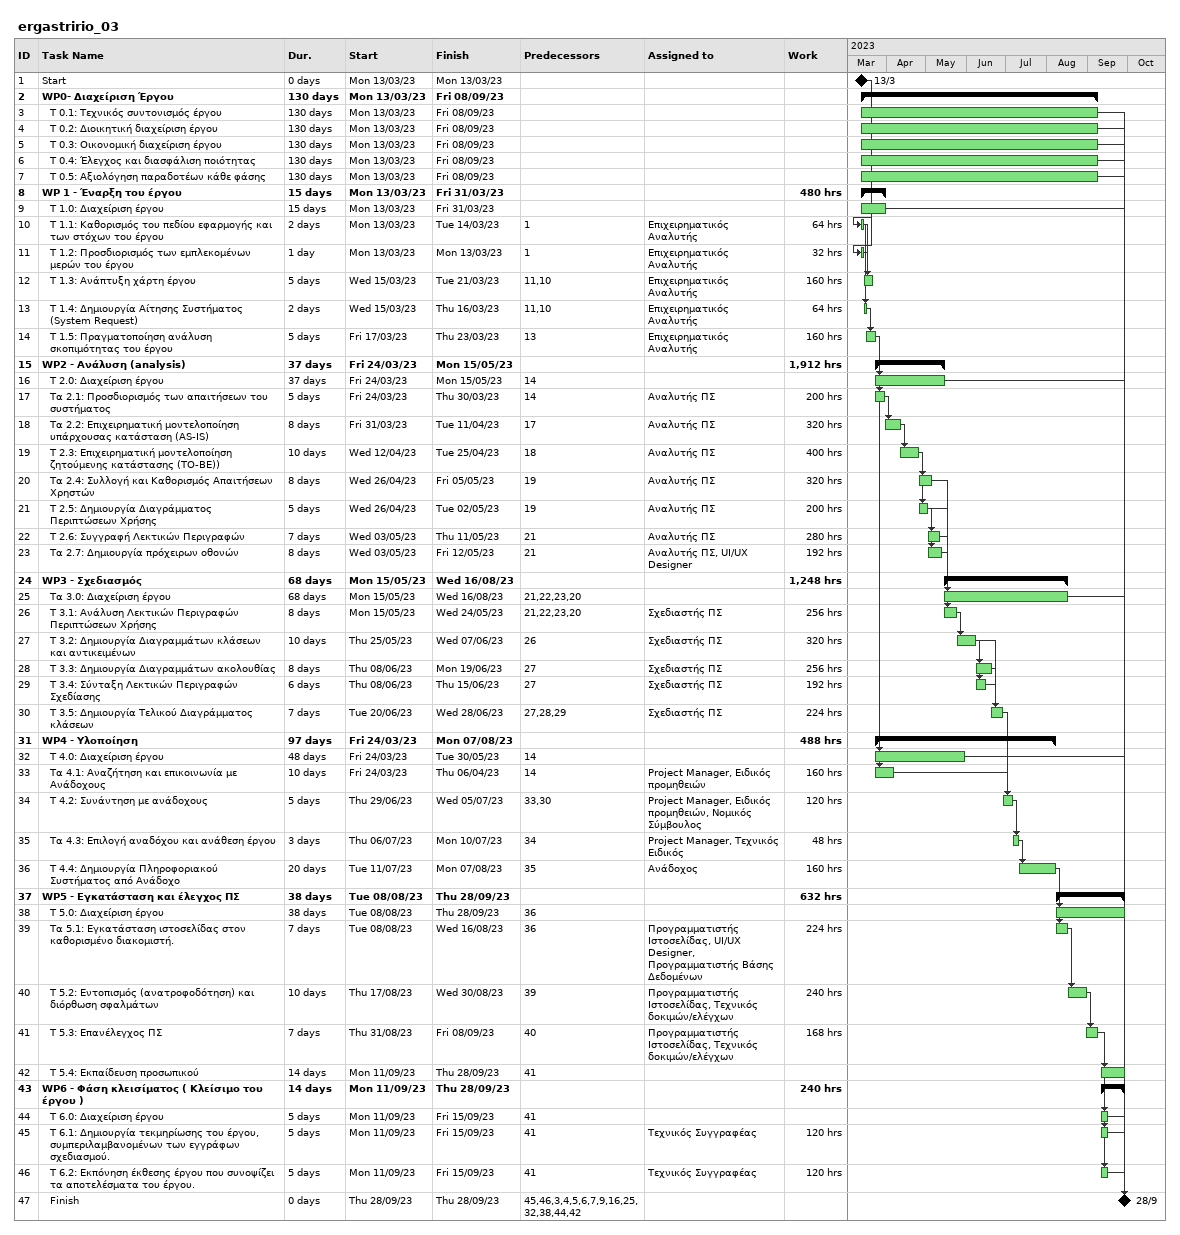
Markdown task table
ergastririo_03

| ID | Level | Task | Duration | Start | Finish | Predecessors | Resources | Work (h) |
|---|---|---|---|---|---|---|---|---|
| 1 | 1 | Start | 0d | 2023-03-13 | 2023-03-13 |  |  |  |
| 2 | 1 | **WP0- Διαχείριση Έργου** | 130d | 2023-03-13 | 2023-09-08 |  |  |  |
| 3 | 2 | Τ 0.1: Τεχνικός συντονισμός έργου | 130d | 2023-03-13 | 2023-09-08 |  |  |  |
| 4 | 2 | Τ 0.2: Διοικητική διαχείριση έργου | 130d | 2023-03-13 | 2023-09-08 |  |  |  |
| 5 | 2 | Τ 0.3: Οικονομική διαχείριση έργου | 130d | 2023-03-13 | 2023-09-08 |  |  |  |
| 6 | 2 | Τ 0.4: Έλεγχος και διασφάλιση ποιότητας | 130d | 2023-03-13 | 2023-09-08 |  |  |  |
| 7 | 2 | Τ 0.5: Αξιολόγηση παραδοτέων κάθε φάσης | 130d | 2023-03-13 | 2023-09-08 |  |  |  |
| 8 | 1 | **WP 1 - Έναρξη του έργου** | 15d | 2023-03-13 | 2023-03-31 |  |  | 480 |
| 9 | 2 | Τ 1.0: Διαχείριση έργου | 15d | 2023-03-13 | 2023-03-31 |  |  |  |
| 10 | 2 | T 1.1: Καθορισμός του πεδίου εφαρμογής και των στόχων του έργου | 2d | 2023-03-13 | 2023-03-14 | 1 | Επιχειρηματικός Αναλυτής | 64 |
| 11 | 2 | T 1.2: Προσδιορισμός των εμπλεκομένων μερών του έργου | 1d | 2023-03-13 | 2023-03-13 | 1 | Επιχειρηματικός Αναλυτής | 32 |
| 12 | 2 | T 1.3: Ανάπτυξη χάρτη έργου | 5d | 2023-03-15 | 2023-03-21 | 11, 10 | Επιχειρηματικός Αναλυτής | 160 |
| 13 | 2 | Τ 1.4: Δημιουργία Αίτησης Συστήματος (System Request) | 2d | 2023-03-15 | 2023-03-16 | 11, 10 | Επιχειρηματικός Αναλυτής | 64 |
| 14 | 2 | Τ 1.5: Πραγματοποίηση ανάλυση σκοπιμότητας του έργου | 5d | 2023-03-17 | 2023-03-23 | 13 | Επιχειρηματικός Αναλυτής | 160 |
| 15 | 1 | **WP2 - Ανάλυση (analysis)** | 37d | 2023-03-24 | 2023-05-15 |  |  | 1912 |
| 16 | 2 | Τ 2.0: Διαχείριση έργου | 37d | 2023-03-24 | 2023-05-15 | 14 |  |  |
| 17 | 2 | Τα 2.1: Προσδιορισμός των απαιτήσεων του συστήματος | 5d | 2023-03-24 | 2023-03-30 | 14 | Αναλυτής ΠΣ | 200 |
| 18 | 2 | Τα 2.2: Επιχειρηματική μοντελοποίηση υπάρχουσας κατάσταση (ΑS-IS) | 8d | 2023-03-31 | 2023-04-11 | 17 | Αναλυτής ΠΣ | 320 |
| 19 | 2 | Τ 2.3: Επιχειρηματική μοντελοποίηση ζητούμενης κατάστασης (ΤΟ-ΒΕ)) | 10d | 2023-04-12 | 2023-04-25 | 18 | Αναλυτής ΠΣ | 400 |
| 20 | 2 | Τα 2.4: Συλλογή και Καθορισμός Απαιτήσεων Χρηστών | 8d | 2023-04-26 | 2023-05-05 | 19 | Αναλυτής ΠΣ | 320 |
| 21 | 2 | Τ 2.5: Δημιουργία Διαγράμματος Περιπτώσεων Χρήσης | 5d | 2023-04-26 | 2023-05-02 | 19 | Αναλυτής ΠΣ | 200 |
| 22 | 2 | Τ 2.6: Συγγραφή Λεκτικών Περιγραφών | 7d | 2023-05-03 | 2023-05-11 | 21 | Αναλυτής ΠΣ | 280 |
| 23 | 2 | Τα 2.7: Δημιουργία πρόχειρων οθονών | 8d | 2023-05-03 | 2023-05-12 | 21 | Αναλυτής ΠΣ, UI/UX Designer | 192 |
| 24 | 1 | **WP3 - Σχεδιασμός** | 68d | 2023-05-15 | 2023-08-16 |  |  | 1248 |
| 25 | 2 | Τα 3.0: Διαχείριση έργου | 68d | 2023-05-15 | 2023-08-16 | 21, 22, 23, 20 |  |  |
| 26 | 2 | Τ 3.1: Ανάλυση Λεκτικών Περιγραφών Περιπτώσεων Χρήσης | 8d | 2023-05-15 | 2023-05-24 | 21, 22, 23, 20 | Σχεδιαστής ΠΣ | 256 |
| 27 | 2 | Τ 3.2: Δημιουργία Διαγραμμάτων κλάσεων και αντικειμένων | 10d | 2023-05-25 | 2023-06-07 | 26 | Σχεδιαστής ΠΣ | 320 |
| 28 | 2 | Τ 3.3: Δημιουργία Διαγραμμάτων ακολουθίας | 8d | 2023-06-08 | 2023-06-19 | 27 | Σχεδιαστής ΠΣ | 256 |
| 29 | 2 | Τ 3.4: Σύνταξη Λεκτικών Περιγραφών Σχεδίασης | 6d | 2023-06-08 | 2023-06-15 | 27 | Σχεδιαστής ΠΣ | 192 |
| 30 | 2 | Τ 3.5: Δημιουργία Τελικού Διαγράμματος κλάσεων | 7d | 2023-06-20 | 2023-06-28 | 27, 28, 29 | Σχεδιαστής ΠΣ | 224 |
| 31 | 1 | **WP4 - Υλοποίηση** | 97d | 2023-03-24 | 2023-08-07 |  |  | 488 |
| 32 | 2 | Τ 4.0: Διαχείριση έργου | 48d | 2023-03-24 | 2023-05-30 | 14 |  |  |
| 33 | 2 | Τα 4.1: Αναζήτηση και επικοινωνία με Ανάδοχους | 10d | 2023-03-24 | 2023-04-06 | 14 | Project Manager, Ειδικός προμηθειών | 160 |
| 34 | 2 | Τ 4.2: Συνάντηση με ανάδοχους | 5d | 2023-06-29 | 2023-07-05 | 33, 30 | Project Manager, Ειδικός προμηθειών, Νομικός Σύμβουλος | 120 |
| 35 | 2 | Τα 4.3: Επιλογή αναδόχου και ανάθεση έργου | 3d | 2023-07-06 | 2023-07-10 | 34 | Project Manager, Τεχνικός Ειδικός | 48 |
| 36 | 2 | Τ 4.4: Δημιουργία Πληροφοριακού Συστήματος από Ανάδοχο | 20d | 2023-07-11 | 2023-08-07 | 35 | Ανάδοχος | 160 |
| 37 | 1 | **WP5 - Εγκατάσταση και έλεγχος ΠΣ** | 38d | 2023-08-08 | 2023-09-28 |  |  | 632 |
| 38 | 2 | Τ 5.0: Διαχείριση έργου | 38d | 2023-08-08 | 2023-09-28 | 36 |  |  |
| 39 | 2 | Τα 5.1: Εγκατάσταση ιστοσελίδας στον καθορισμένο διακομιστή. | 7d | 2023-08-08 | 2023-08-16 | 36 | Προγραμματιστής Ιστοσελίδας, UI/UX Designer, Προγραμματιστής Βάσης Δεδομένων | 224 |
| 40 | 2 | Τ 5.2: Εντοπισμός (ανατροφοδότηση) και διόρθωση σφαλμάτων | 10d | 2023-08-17 | 2023-08-30 | 39 | Προγραμματιστής Ιστοσελίδας, Τεχνικός δοκιμών/ελέγχων | 240 |
| 41 | 2 | Τ 5.3: Επανέλεγχος ΠΣ | 7d | 2023-08-31 | 2023-09-08 | 40 | Προγραμματιστής Ιστοσελίδας, Τεχνικός δοκιμών/ελέγχων | 168 |
| 42 | 2 | Τ 5.4: Εκπαίδευση προσωπικού | 14d | 2023-09-11 | 2023-09-28 | 41 |  |  |
| 43 | 1 | **WP6 - Φάση κλεισίματος ( Κλείσιμο του έργου )** | 14d | 2023-09-11 | 2023-09-28 |  |  | 240 |
| 44 | 2 | Τ 6.0: Διαχείριση έργου | 5d | 2023-09-11 | 2023-09-15 | 41 |  |  |
| 45 | 2 | Τ 6.1: Δημιουργία τεκμηρίωσης του έργου, συμπεριλαμβανομένων των εγγράφων σχεδιασμού. | 5d | 2023-09-11 | 2023-09-15 | 41 | Τεχνικός Συγγραφέας | 120 |
| 46 | 2 | Τ 6.2: Εκπόνηση έκθεσης έργου που συνοψίζει τα αποτελέσματα του έργου. | 5d | 2023-09-11 | 2023-09-15 | 41 | Τεχνικός Συγγραφέας | 120 |
| 47 | 2 | Finish | 0d | 2023-09-28 | 2023-09-28 | 45, 46, 3, 4, 5, 6, 7, 9, 16, 25, 32, 38, 44, 42 |  |  |
